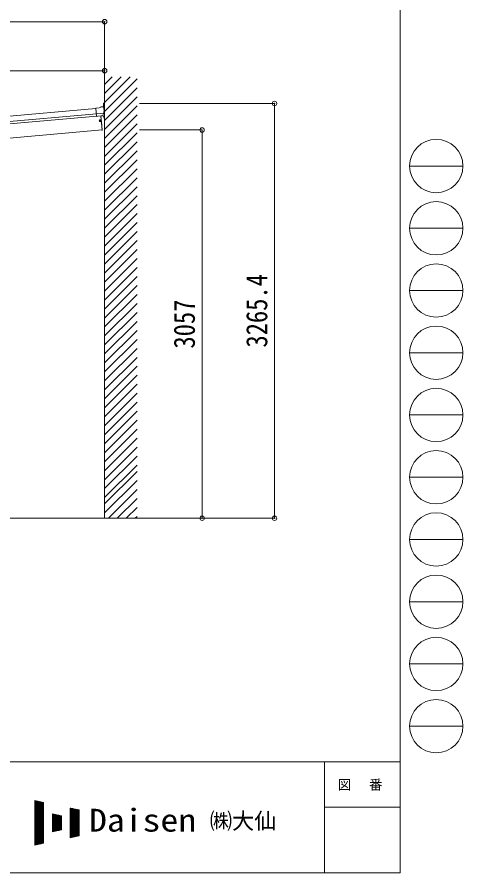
# Model space of a CAD drawing. Units: millimetres at full size. Extents: x -9783 to 9892, y -6828 to 6752.
# Drawn here: x 6380 to 9892, y -6828 to -91 of the extents above; entities that cross this region are included whole.
import ezdxf
from ezdxf.enums import TextEntityAlignment as Align

# ---------------------------------------------------------------- set-up
doc = ezdxf.new("R2010")
doc.units = ezdxf.units.MM
doc.header["$LTSCALE"] = 35
doc.header["$PDMODE"] = 32
doc.header["$PDSIZE"] = 35
for name, color, linetype, lineweight in [('0-0_0', 7, 'Continuous', 9), ('0-1_本体', 4, 'Continuous', 9), ('0-2_部品', 7, 'Continuous', 9), ('0-A_寸法', 6, 'Continuous', 9), ('0-E_DET2', 7, 'Continuous', 9), ('F-0_240', 7, 'Continuous', 9)]:
    doc.layers.add(name, color=color, linetype=linetype, lineweight=lineweight)
doc.styles.add('ＭＳ ゴシック', font='')
doc.styles.get('ＭＳ ゴシック').set_extended_font_data('MS Gothic')

msp = doc.modelspace()

# ---------------------------------------------------------------- linework, layer by layer
at = {"layer": '0-0_0'}
msp.add_line((3305.08, -4036.17), (7384.17, -4036.17), dxfattribs=at)
at = {"layer": '0-1_本体'}
for p, q in [((5682.04, -925.23), (7001.34, -809.81)), ((5685.8, -968.24), (7005.48, -852.79)), ((5687.27, -985.01), (7007.1, -869.54)), ((7050.63, -979.16), (7041.03, -869.39)), ((5697.05, -1097.59), (7050.63, -979.16))]:
    msp.add_line(p, q, dxfattribs=at)
at = {"layer": '0-2_部品'}
for p, q in [((7027.02, -805.37), (7000.48, -807.93)), ((7006.7, -872.54), (7000.48, -807.93)), ((7027.02, -805.37), (7038.68, -798.51)), ((7053.57, -796.79), (7039.92, -798.1)), ((7060.6, -796.11), (7053.57, -796.79)), ((7062.76, -802.46), (7057.23, -797.91)), ((7060.6, -771.45), (7060.6, -796.11)), ((7063.84, -804.49), (7063.97, -805.83)), ((7063.69, -847.34), (7004.82, -853.01)), ((7016.65, -871.58), (7006.7, -872.54)), ((7041.08, -866.98), (7040.09, -867.07)), ((7050.23, -868.35), (7042.53, -869.09)), ((7052.61, -866.93), (7063.38, -847.9)), ((7059.13, -865.57), (7053.04, -866.16)), ((7059.13, -865.57), (7066.56, -886.01)), ((7028.45, -907.74), (7038.68, -906.84)), ((7032.86, -906.14), (7032.76, -904.9)), ((7042.92, -899.44), (7032.96, -900.32)), ((7034.02, -912.4), (7033.12, -902.17)), ((7044.14, -913.39), (7034.18, -914.26)), ((7034.71, -906.58), (7035.96, -906.48)), ((7043.74, -897.37), (7042.75, -897.45)), ((7043.92, -899.36), (7042.92, -899.44)), ((7045.14, -913.3), (7044.14, -913.39)), ((7045.31, -915.3), (7044.32, -915.38))]:
    msp.add_line(p, q, dxfattribs=at)
for points in [[(7068.9, -887.45), (7068.9, -768.8), (7063.25, -768.8)], [(7016.65, -871.58), (7016.93, -871.65), (7042.28, -869.2), (7042.53, -869.09)], [(7040.09, -867.07), (7042.92, -899.44), (7044.14, -913.39), (7050.16, -982.13)], [(7041.08, -866.98), (7051.15, -982.04), (7050.16, -982.13)], [(7063.76, -846.71), (7063.48, -847.7), (7063.38, -847.9)], [(7032.32, -906.79), (7031.08, -906.9), (7031.18, -908.1), (7032.42, -907.99)], [(7032.76, -904.9), (7033.96, -904.8), (7034.06, -906.04)], [(7034.27, -908.43), (7034.38, -909.68), (7033.18, -909.78), (7033.07, -908.54)], [(7035.96, -906.48), (7036.06, -907.68), (7034.82, -907.78)]]:
    msp.add_lwpolyline(points, dxfattribs=at)
for centre, radius in [((7033.57, -907.29), 4.74), ((7033.57, -907.29), 2.25), ((7036.22, -909.52), 0.25)]:
    msp.add_circle(centre, radius, dxfattribs=at)
for centre, radius, start, end in [((7040.21, -801.09), 3, 95.5, 120.5), ((7054.05, -801.77), 5, 50.50648, 95.49352), ((7063.25, -771.45), 2.65, 90, 180), ((6862.5, -825.23), 202.4, 353.9085, 5.5), ((7033.57, -907.29), 7, 95, 275), ((7032.27, -906.2), 0.6, 275, 5), ((7032.48, -908.59), 0.6, 5, 95), ((7034.66, -905.99), 0.6, 185, 275), ((7034.87, -908.38), 0.6, 95, 185), ((7069.15, -885.06), 2.75, 200, 257.02926), ((7068.6, -887.45), 0.3, 257.08362, 0.08005)]:
    msp.add_arc(centre, radius, start, end, dxfattribs=at)
for centre, major_axis, ratio, start_param, end_param in [((7068.13, -800.41), (-15.38, 3.31), 0.101033, 5.9751426, 5.9753737), ((7060.85, -804.78), (2.72, -1.29), 0.997474, 0.5366567, 1.3225652), ((7049.94, -865.36), (1.64, -2.52), 0.997631, 5.8041905, 5.8929484), ((7049.87, -865.25), (-3.51, 2.14), 0.650902, 2.1145521, 2.1873627), ((7049.99, -865.44), (1.64, -2.52), 0.997631, 5.965759, 6.7621801)]:
    msp.add_ellipse(centre, major_axis=major_axis, ratio=ratio, start_param=start_param, end_param=end_param, dxfattribs=at)
at = {"layer": '0-A_寸法'}
for p, q in [((7069.9, -126.6), (3170.88, -126.6)), ((7069.9, -126.6), (7069.9, -722.69)), ((7069.9, -512.5), (3237.88, -512.5)), ((7069.9, -512.5), (7069.9, -713.78)), ((8407.93, -770.77), (7343.56, -770.77)), ((8407.93, -4036.17), (8407.93, -770.77)), ((7837.44, -979.13), (7343.56, -979.13)), ((7837.44, -4036.17), (7837.44, -979.13)), ((7837.44, -4036.17), (7343.56, -4036.17)), ((8407.93, -4036.17), (7837.44, -4036.17))]:
    msp.add_line(p, q, dxfattribs=at)
for p in [(7069.9, -126.6), (7069.9, -512.5), (8407.93, -770.77), (7837.44, -979.13), (7837.44, -4036.17), (8407.93, -4036.17)]:
    msp.add_point(p, dxfattribs=at)
at = {"layer": '0-E_DET2'}
for p, q in [((7069.9, -762.56), (7270.78, -561.67)), ((7069.9, -691.85), (7200.07, -561.67)), ((7069.9, -621.14), (7129.36, -561.67)), ((7069.9, -833.27), (7325.88, -577.29)), ((7069.9, -582.65), (7069.9, -4036.17)), ((7069.9, -903.98), (7325.88, -648)), ((7069.9, -974.69), (7325.88, -718.71)), ((7069.9, -1045.4), (7325.88, -789.42)), ((7069.9, -1116.11), (7325.88, -860.13)), ((7069.9, -1186.82), (7325.88, -930.84)), ((7069.9, -1257.53), (7325.88, -1001.55)), ((7069.9, -1328.24), (7325.88, -1072.26)), ((7069.9, -1398.95), (7325.88, -1142.97)), ((7069.9, -1469.66), (7325.88, -1213.68)), ((7069.9, -1540.37), (7325.88, -1284.39)), ((7069.9, -1611.09), (7325.88, -1355.1)), ((7069.9, -1681.8), (7325.88, -1425.81)), ((7069.9, -1752.51), (7325.88, -1496.53)), ((7069.9, -1823.22), (7325.88, -1567.24)), ((7069.9, -1893.93), (7325.88, -1637.95)), ((7069.9, -1964.64), (7325.88, -1708.66)), ((7069.9, -2035.35), (7325.88, -1779.37)), ((7069.9, -2106.06), (7325.88, -1850.08)), ((7069.9, -2176.77), (7325.88, -1920.79)), ((7069.9, -2247.48), (7325.88, -1991.5)), ((7069.9, -2318.19), (7325.88, -2062.21)), ((7069.9, -2388.9), (7325.88, -2132.92)), ((7069.9, -2459.61), (7325.88, -2203.63)), ((7069.9, -2530.32), (7325.88, -2274.34)), ((7069.9, -2601.03), (7325.88, -2345.05)), ((7069.9, -2671.75), (7325.88, -2415.76)), ((7069.9, -2742.46), (7325.88, -2486.48)), ((7069.9, -2813.17), (7325.88, -2557.19)), ((7069.9, -2883.88), (7325.88, -2627.9)), ((7069.9, -2954.59), (7325.88, -2698.61)), ((7069.9, -3025.3), (7325.88, -2769.32)), ((7069.9, -3096.01), (7325.88, -2840.03)), ((7069.9, -3166.72), (7325.88, -2910.74)), ((7069.9, -3237.43), (7325.88, -2981.45)), ((7069.9, -3308.14), (7325.88, -3052.16)), ((7069.9, -3378.85), (7325.88, -3122.87)), ((7069.9, -3449.56), (7325.88, -3193.58)), ((7069.9, -3520.27), (7325.88, -3264.29)), ((7069.9, -3590.98), (7325.88, -3335)), ((7069.9, -3661.69), (7325.88, -3405.71)), ((7069.9, -3732.41), (7325.88, -3476.42)), ((7069.9, -3803.12), (7325.88, -3547.14)), ((7069.9, -3873.83), (7325.88, -3617.85)), ((7069.9, -3923.83), (7325.88, -3667.85)), ((7069.9, -3994.54), (7325.88, -3738.56)), ((7098.98, -4036.17), (7325.88, -3809.27)), ((7169.69, -4036.17), (7325.88, -3879.98)), ((7240.4, -4036.17), (7325.88, -3950.69)), ((7311.11, -4036.17), (7325.88, -4021.4))]:
    msp.add_line(p, q, dxfattribs=at)
at = {"layer": 'F-0_240', "color": 5}
for p, q in [((9396.97, 6751.9), (9396.97, -6828.1)), ((-9783.03, -5953.1), (9396.97, -5953.1)), ((8801.97, -5953.1), (8801.97, -6828.1)), ((8801.97, -6311.85), (9396.97, -6311.85)), ((-9783.03, -6828.1), (9396.97, -6828.1))]:
    msp.add_line(p, q, dxfattribs=at)
at = {"layer": 'F-0_240', "color": 4}
for p, q in [((9471.77, -1263.1), (9891.77, -1263.1)), ((9471.77, -1753.1), (9891.77, -1753.1)), ((9471.77, -2243.1), (9891.77, -2243.1)), ((9471.77, -2733.1), (9891.77, -2733.1)), ((9471.77, -3223.1), (9891.77, -3223.1)), ((9471.77, -3713.1), (9891.77, -3713.1)), ((9471.77, -4203.1), (9891.77, -4203.1)), ((9471.77, -4693.1), (9891.77, -4693.1)), ((9471.77, -5183.1), (9891.77, -5183.1)), ((9471.77, -5673.1), (9891.77, -5673.1))]:
    msp.add_line(p, q, dxfattribs=at)
at = {"layer": 'F-0_240'}
for p, q in [((6519.04, -6259.47), (6589.04, -6274.05)), ((6519.04, -6259.47), (6519.04, -6609.47)), ((6519.04, -6262.76), (6534.85, -6262.76)), ((6521.12, -6609.03), (6521.12, -6259.9)), ((6524.62, -6608.3), (6524.62, -6260.63)), ((6528.12, -6607.58), (6528.12, -6261.36)), ((6531.62, -6606.85), (6531.62, -6262.09)), ((6535.12, -6606.12), (6535.12, -6262.81)), ((6538.62, -6605.39), (6538.62, -6263.54)), ((6542.12, -6604.66), (6542.12, -6264.27)), ((6545.62, -6603.93), (6545.62, -6265)), ((6549.12, -6603.2), (6549.12, -6265.73)), ((6519.04, -6266.26), (6551.65, -6266.26)), ((6519.04, -6269.76), (6568.45, -6269.76)), ((6519.04, -6273.26), (6585.25, -6273.26)), ((6519.04, -6276.76), (6589.04, -6276.76)), ((6519.04, -6280.26), (6589.04, -6280.26)), ((6519.04, -6283.76), (6589.04, -6283.76)), ((6519.04, -6287.26), (6589.04, -6287.26)), ((6519.04, -6290.76), (6589.04, -6290.76)), ((6519.04, -6294.26), (6589.04, -6294.26)), ((6519.04, -6297.76), (6589.04, -6297.76)), ((6519.04, -6301.26), (6589.04, -6301.26)), ((6519.04, -6304.76), (6589.04, -6304.76)), ((6519.04, -6308.26), (6589.04, -6308.26)), ((6519.04, -6311.76), (6589.04, -6311.76)), ((6519.04, -6315.26), (6589.04, -6315.26)), ((6519.04, -6318.76), (6589.04, -6318.76)), ((6519.04, -6322.26), (6589.04, -6322.26)), ((6519.04, -6325.76), (6589.04, -6325.76)), ((6519.04, -6329.26), (6589.04, -6329.26)), ((6519.04, -6332.76), (6589.04, -6332.76)), ((6552.62, -6602.47), (6552.62, -6266.46)), ((6556.12, -6601.74), (6556.12, -6267.19)), ((6559.62, -6601.01), (6559.62, -6267.92)), ((6563.12, -6600.28), (6563.12, -6268.65)), ((6566.62, -6599.55), (6566.62, -6269.38)), ((6570.12, -6598.83), (6570.12, -6270.11)), ((6573.62, -6598.1), (6573.62, -6270.84)), ((6577.12, -6597.37), (6577.12, -6271.56)), ((6580.62, -6596.64), (6580.62, -6272.29)), ((6584.12, -6595.91), (6584.12, -6273.02)), ((6587.62, -6595.18), (6587.62, -6273.75)), ((6589.04, -6274.05), (6589.04, -6594.88)), ((6799.04, -6317.8), (6869.04, -6332.38)), ((6799.04, -6317.8), (6799.04, -6551.13)), ((6799.04, -6318.76), (6803.65, -6318.76)), ((6799.04, -6322.26), (6820.45, -6322.26)), ((6799.04, -6325.76), (6837.25, -6325.76)), ((6799.04, -6329.26), (6854.05, -6329.26)), ((6799.04, -6332.76), (6869.04, -6332.76)), ((6801.12, -6550.7), (6801.12, -6318.23)), ((6804.62, -6549.97), (6804.62, -6318.96)), ((6808.12, -6549.24), (6808.12, -6319.69)), ((6811.62, -6548.51), (6811.62, -6320.42)), ((6815.12, -6547.78), (6815.12, -6321.15)), ((6818.62, -6547.05), (6818.62, -6321.88)), ((6822.12, -6546.33), (6822.12, -6322.61)), ((6825.62, -6545.6), (6825.62, -6323.34)), ((6829.12, -6544.87), (6829.12, -6324.06)), ((6832.62, -6544.14), (6832.62, -6324.79)), ((6836.12, -6543.41), (6836.12, -6325.52)), ((6839.62, -6542.68), (6839.62, -6326.25)), ((6843.12, -6541.95), (6843.12, -6326.98)), ((6846.62, -6541.22), (6846.62, -6327.71)), ((6850.12, -6540.49), (6850.12, -6328.44)), ((6853.62, -6539.76), (6853.62, -6329.17)), ((6857.12, -6539.03), (6857.12, -6329.9)), ((6860.62, -6538.3), (6860.62, -6330.63)), ((6864.12, -6537.58), (6864.12, -6331.36)), ((6867.62, -6536.85), (6867.62, -6332.09)), ((6869.04, -6332.38), (6869.04, -6536.55)), ((6519.04, -6336.26), (6589.04, -6336.26)), ((6519.04, -6339.76), (6589.04, -6339.76)), ((6519.04, -6343.26), (6589.04, -6343.26)), ((6519.04, -6346.76), (6589.04, -6346.76)), ((6519.04, -6350.26), (6589.04, -6350.26)), ((6519.04, -6353.76), (6589.04, -6353.76)), ((6519.04, -6357.26), (6589.04, -6357.26)), ((6519.04, -6360.76), (6589.04, -6360.76)), ((6519.04, -6364.26), (6589.04, -6364.26)), ((6519.04, -6367.76), (6589.04, -6367.76)), ((6519.04, -6371.26), (6589.04, -6371.26)), ((6519.04, -6374.76), (6589.04, -6374.76)), ((6519.04, -6378.26), (6589.04, -6378.26)), ((6519.04, -6381.76), (6589.04, -6381.76)), ((6519.04, -6385.26), (6589.04, -6385.26)), ((6519.04, -6388.76), (6589.04, -6388.76)), ((6519.04, -6392.26), (6589.04, -6392.26)), ((6519.04, -6395.76), (6589.04, -6395.76)), ((6519.04, -6399.26), (6589.04, -6399.26)), ((6659.04, -6364.47), (6729.04, -6379.05)), ((6659.04, -6364.47), (6659.04, -6504.47)), ((6659.04, -6367.76), (6674.85, -6367.76)), ((6659.04, -6371.26), (6691.65, -6371.26)), ((6659.04, -6374.76), (6708.45, -6374.76)), ((6659.04, -6378.26), (6725.25, -6378.26)), ((6659.04, -6381.76), (6729.04, -6381.76)), ((6659.04, -6385.26), (6729.04, -6385.26)), ((6659.04, -6388.76), (6729.04, -6388.76)), ((6659.04, -6392.26), (6729.04, -6392.26)), ((6659.04, -6395.76), (6729.04, -6395.76)), ((6659.04, -6399.26), (6729.04, -6399.26)), ((6661.12, -6504.03), (6661.12, -6364.9)), ((6664.62, -6503.3), (6664.62, -6365.63)), ((6668.12, -6502.58), (6668.12, -6366.36)), ((6671.62, -6501.85), (6671.62, -6367.09)), ((6675.12, -6501.12), (6675.12, -6367.81)), ((6678.62, -6500.39), (6678.62, -6368.54)), ((6682.12, -6499.66), (6682.12, -6369.27)), ((6685.62, -6498.93), (6685.62, -6370)), ((6689.12, -6498.2), (6689.12, -6370.73)), ((6692.62, -6497.47), (6692.62, -6371.46)), ((6696.12, -6496.74), (6696.12, -6372.19)), ((6699.62, -6496.01), (6699.62, -6372.92)), ((6703.12, -6495.28), (6703.12, -6373.65)), ((6706.62, -6494.55), (6706.62, -6374.38)), ((6710.12, -6493.83), (6710.12, -6375.11)), ((6713.62, -6493.1), (6713.62, -6375.84)), ((6717.12, -6492.37), (6717.12, -6376.56)), ((6720.62, -6491.64), (6720.62, -6377.29)), ((6724.12, -6490.91), (6724.12, -6378.02)), ((6727.62, -6490.18), (6727.62, -6378.75)), ((6729.04, -6379.05), (6729.04, -6489.88)), ((6799.04, -6336.26), (6869.04, -6336.26)), ((6799.04, -6339.76), (6869.04, -6339.76)), ((6799.04, -6343.26), (6869.04, -6343.26)), ((6799.04, -6346.76), (6869.04, -6346.76)), ((6799.04, -6350.26), (6869.04, -6350.26)), ((6799.04, -6353.76), (6869.04, -6353.76)), ((6799.04, -6357.26), (6869.04, -6357.26)), ((6799.04, -6360.76), (6869.04, -6360.76)), ((6799.04, -6364.26), (6869.04, -6364.26)), ((6799.04, -6367.76), (6869.04, -6367.76)), ((6799.04, -6371.26), (6869.04, -6371.26)), ((6799.04, -6374.76), (6869.04, -6374.76)), ((6799.04, -6378.26), (6869.04, -6378.26)), ((6799.04, -6381.76), (6869.04, -6381.76)), ((6799.04, -6385.26), (6869.04, -6385.26)), ((6799.04, -6388.76), (6869.04, -6388.76)), ((6799.04, -6392.26), (6869.04, -6392.26)), ((6799.04, -6395.76), (6869.04, -6395.76)), ((6799.04, -6399.26), (6869.04, -6399.26)), ((6519.04, -6402.76), (6589.04, -6402.76)), ((6519.04, -6406.26), (6589.04, -6406.26)), ((6519.04, -6409.76), (6589.04, -6409.76)), ((6519.04, -6413.26), (6589.04, -6413.26)), ((6519.04, -6416.76), (6589.04, -6416.76)), ((6519.04, -6420.26), (6589.04, -6420.26)), ((6519.04, -6423.76), (6589.04, -6423.76)), ((6519.04, -6427.26), (6589.04, -6427.26)), ((6519.04, -6430.76), (6589.04, -6430.76)), ((6519.04, -6434.26), (6589.04, -6434.26)), ((6519.04, -6437.76), (6589.04, -6437.76)), ((6519.04, -6441.26), (6589.04, -6441.26)), ((6519.04, -6444.76), (6589.04, -6444.76)), ((6519.04, -6448.26), (6589.04, -6448.26)), ((6519.04, -6451.76), (6589.04, -6451.76)), ((6519.04, -6455.26), (6589.04, -6455.26)), ((6519.04, -6458.76), (6589.04, -6458.76)), ((6519.04, -6462.26), (6589.04, -6462.26)), ((6519.04, -6465.76), (6589.04, -6465.76)), ((6659.04, -6402.76), (6729.04, -6402.76)), ((6659.04, -6406.26), (6729.04, -6406.26)), ((6659.04, -6409.76), (6729.04, -6409.76)), ((6659.04, -6413.26), (6729.04, -6413.26)), ((6659.04, -6416.76), (6729.04, -6416.76)), ((6659.04, -6420.26), (6729.04, -6420.26)), ((6659.04, -6423.76), (6729.04, -6423.76)), ((6659.04, -6427.26), (6729.04, -6427.26)), ((6659.04, -6430.76), (6729.04, -6430.76)), ((6659.04, -6434.26), (6729.04, -6434.26)), ((6659.04, -6437.76), (6729.04, -6437.76)), ((6659.04, -6441.26), (6729.04, -6441.26)), ((6659.04, -6444.76), (6729.04, -6444.76)), ((6659.04, -6448.26), (6729.04, -6448.26)), ((6659.04, -6451.76), (6729.04, -6451.76)), ((6659.04, -6455.26), (6729.04, -6455.26)), ((6659.04, -6458.76), (6729.04, -6458.76)), ((6659.04, -6462.26), (6729.04, -6462.26)), ((6659.04, -6465.76), (6729.04, -6465.76)), ((6799.04, -6402.76), (6869.04, -6402.76)), ((6799.04, -6406.26), (6869.04, -6406.26)), ((6799.04, -6409.76), (6869.04, -6409.76)), ((6799.04, -6413.26), (6869.04, -6413.26)), ((6799.04, -6416.76), (6869.04, -6416.76)), ((6799.04, -6420.26), (6869.04, -6420.26)), ((6799.04, -6423.76), (6869.04, -6423.76)), ((6799.04, -6427.26), (6869.04, -6427.26)), ((6799.04, -6430.76), (6869.04, -6430.76)), ((6799.04, -6434.26), (6869.04, -6434.26)), ((6799.04, -6437.76), (6869.04, -6437.76)), ((6799.04, -6441.26), (6869.04, -6441.26)), ((6799.04, -6444.76), (6869.04, -6444.76)), ((6799.04, -6448.26), (6869.04, -6448.26)), ((6799.04, -6451.76), (6869.04, -6451.76)), ((6799.04, -6455.26), (6869.04, -6455.26)), ((6799.04, -6458.76), (6869.04, -6458.76)), ((6799.04, -6462.26), (6869.04, -6462.26)), ((6799.04, -6465.76), (6869.04, -6465.76)), ((6519.04, -6469.26), (6589.04, -6469.26)), ((6519.04, -6472.76), (6589.04, -6472.76)), ((6519.04, -6476.26), (6589.04, -6476.26)), ((6519.04, -6479.76), (6589.04, -6479.76)), ((6519.04, -6483.26), (6589.04, -6483.26)), ((6519.04, -6486.76), (6589.04, -6486.76)), ((6519.04, -6490.26), (6589.04, -6490.26)), ((6519.04, -6493.76), (6589.04, -6493.76)), ((6519.04, -6497.26), (6589.04, -6497.26)), ((6519.04, -6500.76), (6589.04, -6500.76)), ((6519.04, -6504.26), (6589.04, -6504.26)), ((6519.04, -6507.76), (6589.04, -6507.76)), ((6519.04, -6511.26), (6589.04, -6511.26)), ((6519.04, -6514.76), (6589.04, -6514.76)), ((6519.04, -6518.26), (6589.04, -6518.26)), ((6519.04, -6521.76), (6589.04, -6521.76)), ((6519.04, -6525.26), (6589.04, -6525.26)), ((6519.04, -6528.76), (6589.04, -6528.76)), ((6519.04, -6532.26), (6589.04, -6532.26)), ((6659.04, -6469.26), (6729.04, -6469.26)), ((6659.04, -6472.76), (6729.04, -6472.76)), ((6659.04, -6476.26), (6729.04, -6476.26)), ((6659.04, -6479.76), (6729.04, -6479.76)), ((6659.04, -6483.26), (6729.04, -6483.26)), ((6659.04, -6486.76), (6729.04, -6486.76)), ((6659.04, -6504.47), (6729.04, -6489.88)), ((6659.04, -6490.26), (6727.23, -6490.26)), ((6659.04, -6493.76), (6710.43, -6493.76)), ((6659.04, -6497.26), (6693.63, -6497.26)), ((6659.04, -6500.76), (6676.83, -6500.76)), ((6659.04, -6504.26), (6660.03, -6504.26)), ((6799.04, -6469.26), (6869.04, -6469.26)), ((6799.04, -6472.76), (6869.04, -6472.76)), ((6799.04, -6476.26), (6869.04, -6476.26)), ((6799.04, -6479.76), (6869.04, -6479.76)), ((6799.04, -6483.26), (6869.04, -6483.26)), ((6799.04, -6486.76), (6869.04, -6486.76)), ((6799.04, -6490.26), (6869.04, -6490.26)), ((6799.04, -6493.76), (6869.04, -6493.76)), ((6799.04, -6497.26), (6869.04, -6497.26)), ((6799.04, -6500.76), (6869.04, -6500.76)), ((6799.04, -6504.26), (6869.04, -6504.26)), ((6799.04, -6507.76), (6869.04, -6507.76)), ((6799.04, -6511.26), (6869.04, -6511.26)), ((6799.04, -6514.76), (6869.04, -6514.76)), ((6799.04, -6518.26), (6869.04, -6518.26)), ((6799.04, -6521.76), (6869.04, -6521.76)), ((6799.04, -6525.26), (6869.04, -6525.26)), ((6799.04, -6528.76), (6869.04, -6528.76)), ((6799.04, -6532.26), (6869.04, -6532.26)), ((6519.04, -6535.76), (6589.04, -6535.76)), ((6519.04, -6539.26), (6589.04, -6539.26)), ((6519.04, -6542.76), (6589.04, -6542.76)), ((6519.04, -6546.26), (6589.04, -6546.26)), ((6519.04, -6549.76), (6589.04, -6549.76)), ((6519.04, -6553.26), (6589.04, -6553.26)), ((6519.04, -6556.76), (6589.04, -6556.76)), ((6519.04, -6560.26), (6589.04, -6560.26)), ((6519.04, -6563.76), (6589.04, -6563.76)), ((6519.04, -6567.26), (6589.04, -6567.26)), ((6519.04, -6570.76), (6589.04, -6570.76)), ((6519.04, -6574.26), (6589.04, -6574.26)), ((6519.04, -6577.76), (6589.04, -6577.76)), ((6519.04, -6581.26), (6589.04, -6581.26)), ((6519.04, -6584.76), (6589.04, -6584.76)), ((6519.04, -6588.26), (6589.04, -6588.26)), ((6519.04, -6591.76), (6589.04, -6591.76)), ((6589.04, -6594.88), (6519.04, -6609.47)), ((6519.04, -6595.26), (6587.23, -6595.26)), ((6519.04, -6598.76), (6570.43, -6598.76)), ((6519.04, -6602.26), (6553.63, -6602.26)), ((6799.04, -6535.76), (6869.04, -6535.76)), ((6869.04, -6536.55), (6799.04, -6551.13)), ((6799.04, -6539.26), (6856.03, -6539.26)), ((6799.04, -6542.76), (6839.23, -6542.76)), ((6799.04, -6546.26), (6822.43, -6546.26)), ((6799.04, -6549.76), (6805.63, -6549.76)), ((6519.04, -6605.76), (6536.83, -6605.76)), ((6519.04, -6609.26), (6520.03, -6609.26))]:
    msp.add_line(p, q, dxfattribs=at)
at = {"layer": 'F-0_240', "color": 4}
for centre in [(9681.77, -1263.1), (9681.77, -1753.1), (9681.77, -2243.1), (9681.77, -2733.1), (9681.77, -3223.1), (9681.77, -3713.1), (9681.77, -4203.1), (9681.77, -4693.1), (9681.77, -5183.1), (9681.77, -5673.1)]:
    msp.add_circle(centre, 210, dxfattribs=at)

# ---------------------------------------------------------------- texts
at = {"layer": '0-A_寸法', "color": 7, "style": 'ＭＳ ゴシック', "width": 0.85}
for s, p in [('3265.4', (8400.93, -2692.22)), ('3057', (7830.44, -2700.15))]:
    msp.add_text(s, height=166.8, rotation=90, dxfattribs=at).set_placement(p, align=Align.BOTTOM_LEFT)
at = {"layer": 'F-0_240', "style": 'ＭＳ ゴシック', "width": 1.15}
msp.add_text('Daisen', height=179.6, dxfattribs=at).set_placement((6947.05, -6556.97), align=Align.BOTTOM_LEFT)
at = {"layer": 'F-0_240', "style": 'ＭＳ ゴシック'}
msp.add_text('㈱大仙\u3000', height=128.3, dxfattribs=at).set_placement((7898.35, -6521.97), align=Align.BOTTOM_LEFT)
at = {"layer": 'F-0_240', "insert": (8906.97, -6180.6), "char_height": 76.98, "attachment_point": 7, "style": 'ＭＳ ゴシック'}
msp.add_mtext('\\T1.17;図\u3000番', dxfattribs=at)

doc.saveas('drawing.dxf')
